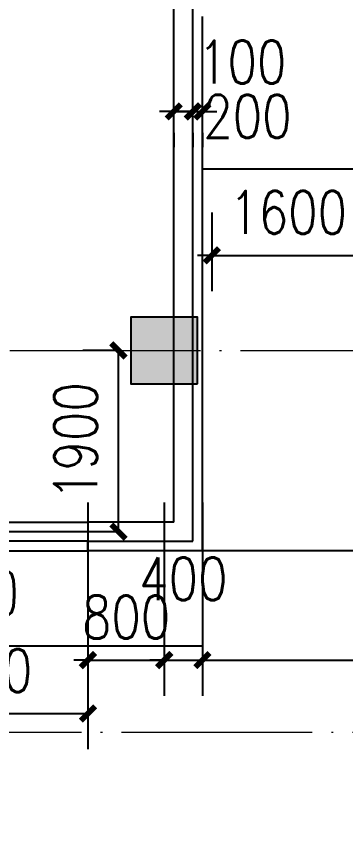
# Model space of a CAD drawing. Extents: x 1417642 to 3570900, y 124798 to 1191112.
# Drawn here: x 1547530 to 1550979, y 686345 to 695033 of the extents above; entities that cross this region are included whole.
import ezdxf

# ---------------------------------------------------------------- set-up
doc = ezdxf.new("R2010")
doc.units = 0
doc.header["$LTSCALE"] = 1000
doc.header["$MEASUREMENT"] = 0
doc.linetypes.add('DOTE', pattern=[2.4200000000000004, 2, -0.2, 0.02, -0.2])
doc.layers.get('0').update_dxf_attribs({"linetype": 'CONTINUOUS'})
doc.layers.get('Defpoints').update_dxf_attribs({"linetype": 'CONTINUOUS'})
for name, color, linetype in [('colu', 2, 'CONTINUOUS'), ('DIM_SYMB', 3, 'CONTINUOUS'), ('DOTE', 1, 'DOTE'), ('PUB_DIM', 3, 'CONTINUOUS'), ('STAIR', 2, 'CONTINUOUS'), ('SURFACE', 6, 'CONTINUOUS'), ('tiaozheng', 20, 'CONTINUOUS'), ('WALL', 4, 'CONTINUOUS'), ('WINDOW', 2, 'CONTINUOUS'), ('WINDOW_TEXT', 7, 'CONTINUOUS'), ('屋面轮廓', 101, 'CONTINUOUS'), ('柱填充', 8, 'CONTINUOUS')]:
    doc.layers.add(name, color=color, linetype=linetype)
doc.styles.add('_TCH_WINDOW', font='ROMANS.shx', dxfattribs={"width": 0.7, "height": 400, "bigfont": 'Z.shx'})
doc.styles.add('DIM_FONT', font='SIMPLEX.shx', dxfattribs={"width": 0.8})
doc.dimstyles.new('DIMN150', dxfattribs={"dimscale": 1.5, "dimtxt": 300, "dimasz": 100, "dimexe": 250, "dimexo": 300, "dimgap": 150, "dimtad": 1, "dimdec": 0, "dimzin": 0, "dimdsep": 46, "dimtxsty": 'DIM_FONT', "dimblk": 'ARCHTICK', "dimcen": 0.09, "dimdle": 1.5, "dimclrt": 7, "dimazin": 2, "dimtfac": 1, "dimtdec": 0, "dimtix": 1, "dimtmove": 2, "dimatfit": 3, "dimldrblk": 'ARCHTICK', "dimfxl": 1, "dimtolj": 1, "dimtzin": 0, "dimarcsym": 0})

# ---------------------------------------------------------------- blocks, each defined once
blk = doc.blocks.new('678')
at = {"layer": '柱填充'}
h = blk.add_hatch(color=256, dxfattribs=at)
h.paths.add_polyline_path([(1591630.323057902, 863580.1371532608), (1591630.323057902, 864280.1371532608), (1590930.323057902, 864280.1371532608), (1590930.323057902, 863580.1371532608)])
h.paths.add_polyline_path([(1591630.323057887, 871580.1371532602), (1591630.323057887, 872280.1371532602), (1590930.323057887, 872280.1371532602), (1590930.323057887, 871580.1371532602)])
h.paths.add_polyline_path([(1635280.323181623, 879530.1370295406), (1635280.323181623, 880230.1370295406), (1634580.323181623, 880230.1370295406), (1634580.323181623, 879530.1370295406)])
h.paths.add_polyline_path([(1658830.31707809, 893230.1370295406), (1658830.31707809, 893830.1370295406), (1658230.31707809, 893830.1370295406), (1658230.31707809, 893230.1370295406)])
h.paths.add_polyline_path([(1658880.31707809, 883230.1370295406), (1658880.31707809, 883930.1370295406), (1658180.31707809, 883930.1370295406), (1658180.31707809, 883230.1370295406)])
h.paths.add_polyline_path([(1658830.31707809, 879630.1370295406), (1658830.31707809, 880230.1370295406), (1658230.31707809, 880230.1370295406), (1658230.31707809, 879630.1370295406)])
h.paths.add_polyline_path([(1658880.31707809, 872230.1370295406), (1658180.31707809, 872230.1370295406), (1658180.31707809, 871630.1370295406), (1658880.31707809, 871630.1370295406)])
h.paths.add_polyline_path([(1658830.31707809, 863630.1370295406), (1658830.31707809, 864230.1370295406), (1658230.31707809, 864230.1370295406), (1658230.31707809, 863630.1370295406)])
h.paths.add_polyline_path([(1658830.31707809, 853630.130926025), (1658830.31707809, 854230.130926025), (1658230.31707809, 854230.130926025), (1658230.31707809, 853630.130926025)])
h.paths.add_polyline_path([(1658830.31707809, 845630.130926025), (1658830.31707809, 846230.130926025), (1658230.31707809, 846230.130926025), (1658230.31707809, 845630.130926025)])
h.paths.add_polyline_path([(1658830.31707809, 835630.130926025), (1658830.31707809, 836230.130926025), (1658230.31707809, 836230.130926025), (1658230.31707809, 835630.130926025)])
h.paths.add_polyline_path([(1648830.31707809, 893230.1370295406), (1648830.31707809, 893830.1370295406), (1648230.31707809, 893830.1370295406), (1648230.31707809, 893230.1370295406)])
h.paths.add_polyline_path([(1648830.31707809, 883230.1370295406), (1648830.31707809, 883830.1370295406), (1648230.31707809, 883830.1370295406), (1648230.31707809, 883230.1370295406)])
h.paths.add_polyline_path([(1648830.31707809, 879630.1370295406), (1648830.31707809, 880230.1370295406), (1648230.31707809, 880230.1370295406), (1648230.31707809, 879630.1370295406)])
h.paths.add_polyline_path([(1648830.31707809, 871630.1370295406), (1648830.31707809, 872230.1370295406), (1648230.31707809, 872230.1370295406), (1648230.31707809, 871630.1370295406)])
h.paths.add_polyline_path([(1648930.31707809, 863580.1370295406), (1648930.31707809, 864280.1370295406), (1648230.31707809, 864280.1370295406), (1648230.31707809, 863580.1370295406)])
h.paths.add_polyline_path([(1648930.31707809, 853580.130926025), (1648930.31707809, 854280.130926025), (1648230.31707809, 854280.130926025), (1648230.31707809, 853580.130926025)])
h.paths.add_polyline_path([(1648930.31707809, 845630.130926025), (1648930.31707809, 846330.130926025), (1648230.31707809, 846330.130926025), (1648230.31707809, 845630.130926025)])
h.paths.add_polyline_path([(1648930.31707809, 835630.130926025), (1648930.31707809, 836330.130926025), (1648230.31707809, 836330.130926025), (1648230.31707809, 835630.130926025)])
h.paths.add_polyline_path([(1645230.31707809, 891430.137029537), (1645230.31707809, 892030.137029537), (1644630.31707809, 892030.137029537), (1644630.31707809, 891430.137029537)])
h.paths.add_polyline_path([(1645280.31707809, 883230.1370295406), (1645280.31707809, 883930.1370295406), (1644580.31707809, 883930.1370295406), (1644580.31707809, 883230.1370295406)])
h.paths.add_polyline_path([(1645230.31707809, 879630.1370295406), (1645230.31707809, 880230.1370295406), (1644630.31707809, 880230.1370295406), (1644630.31707809, 879630.1370295406)])
h.paths.add_polyline_path([(1645230.31707809, 871630.1370295406), (1645230.31707809, 872230.1370295406), (1644630.31707809, 872230.1370295406), (1644630.31707809, 871630.1370295406)])
h.paths.add_polyline_path([(1645230.31707809, 863630.1370295406), (1645230.31707809, 864230.1370295406), (1644630.31707809, 864230.1370295406), (1644630.31707809, 863630.1370295406)])
h.paths.add_polyline_path([(1645230.31707809, 853630.130926025), (1645230.31707809, 854230.130926025), (1644630.31707809, 854230.130926025), (1644630.31707809, 853630.130926025)])
h.paths.add_polyline_path([(1645280.31707809, 845630.130926025), (1645280.31707809, 846330.130926025), (1644580.31707809, 846330.130926025), (1644580.31707809, 845630.130926025)])
h.paths.add_polyline_path([(1645230.31707809, 835630.130926025), (1645230.31707809, 836230.130926025), (1644630.31707809, 836230.130926025), (1644630.31707809, 835630.130926025)])
h.paths.add_polyline_path([(1635230.323181606, 893230.1370295406), (1635230.323181606, 893830.1370295406), (1634630.323181606, 893830.1370295406), (1634630.323181606, 893230.1370295406)])
h.paths.add_polyline_path([(1635230.323181606, 891430.137029537), (1635230.323181606, 892030.137029537), (1634630.323181606, 892030.137029537), (1634630.323181606, 891430.137029537)])
h.paths.add_polyline_path([(1635280.323181606, 883230.1370295406), (1635280.323181606, 883930.1370295406), (1634580.323181606, 883930.1370295406), (1634580.323181606, 883230.1370295406)])
h.paths.add_polyline_path([(1635230.323181605, 871630.1370295406), (1635230.323181605, 872430.1370295406), (1634630.323181605, 872430.1370295406), (1634630.323181605, 871630.1370295406)])
h.paths.add_polyline_path([(1635230.323181607, 853430.1309260249), (1635230.323181607, 854230.1309260249), (1634630.323181607, 854230.1309260249), (1634630.323181607, 853430.1309260249)])
h.paths.add_polyline_path([(1635330.323181606, 845630.130926025), (1635330.323181606, 846430.130926025), (1634530.323181606, 846430.130926025), (1634530.323181606, 845630.130926025)])
h.paths.add_polyline_path([(1635230.323181606, 835630.130926025), (1635230.323181606, 836230.130926025), (1634630.323181606, 836230.130926025), (1634630.323181606, 835630.130926025)])
h.paths.add_polyline_path([(1627230.323181606, 893230.1370295406), (1627230.323181606, 893830.1370295406), (1626630.323181606, 893830.1370295406), (1626630.323181606, 893230.1370295406)])
h.paths.add_polyline_path([(1627280.323181606, 883230.1370295406), (1627280.323181606, 883930.1370295406), (1626580.323181606, 883930.1370295406), (1626580.323181606, 883230.1370295406)])
h.paths.add_polyline_path([(1627230.323181606, 879630.1370295406), (1627230.323181606, 880230.1370295406), (1626630.323181606, 880230.1370295406), (1626630.323181606, 879630.1370295406)])
h.paths.add_polyline_path([(1627230.323181605, 871630.1370295406), (1627230.323181605, 872430.1370295406), (1626630.323181605, 872430.1370295406), (1626630.323181605, 871630.1370295406)])
h.paths.add_polyline_path([(1627230.323181607, 853430.1309260249), (1627230.323181607, 854230.1309260249), (1626630.323181607, 854230.1309260249), (1626630.323181607, 853430.1309260249)])
h.paths.add_polyline_path([(1627330.323181606, 845630.130926025), (1627330.323181606, 846430.130926025), (1626530.323181606, 846430.130926025), (1626530.323181606, 845630.130926025)])
h.paths.add_polyline_path([(1627230.323181606, 835630.130926025), (1627230.323181606, 836230.130926025), (1626630.323181606, 836230.130926025), (1626630.323181606, 835630.130926025)])
h.paths.add_polyline_path([(1619230.323181606, 893230.1370295406), (1619230.323181606, 893830.1370295406), (1618630.323181606, 893830.1370295406), (1618630.323181606, 893230.1370295406)])
h.paths.add_polyline_path([(1619280.323181606, 883230.1370295406), (1619280.323181606, 883930.1370295406), (1618580.323181606, 883930.1370295406), (1618580.323181606, 883230.1370295406)])
h.paths.add_polyline_path([(1619230.323181606, 879630.1370295406), (1619230.323181606, 880230.1370295406), (1618630.323181606, 880230.1370295406), (1618630.323181606, 879630.1370295406)])
h.paths.add_polyline_path([(1619230.323181605, 871630.1370295406), (1619230.323181605, 872430.1370295406), (1618630.323181605, 872430.1370295406), (1618630.323181605, 871630.1370295406)])
h.paths.add_polyline_path([(1619230.323181607, 853430.1309260249), (1619230.323181607, 854230.1309260249), (1618630.323181607, 854230.1309260249), (1618630.323181607, 853430.1309260249)])
h.paths.add_polyline_path([(1619330.323181606, 845630.130926025), (1619330.323181606, 846430.130926025), (1618530.323181606, 846430.130926025), (1618530.323181606, 845630.130926025)])
h.paths.add_polyline_path([(1619280.323181606, 835580.130926025), (1619280.323181606, 836280.130926025), (1618580.323181606, 836280.130926025), (1618580.323181606, 835580.130926025)])
h.paths.add_polyline_path([(1611230.323181606, 893230.1370295406), (1611230.323181606, 893830.1370295406), (1610630.323181606, 893830.1370295406), (1610630.323181606, 893230.1370295406)])
h.paths.add_polyline_path([(1611280.323181606, 883230.1370295406), (1611280.323181606, 883930.1370295406), (1610580.323181606, 883930.1370295406), (1610580.323181606, 883230.1370295406)])
h.paths.add_polyline_path([(1611230.323181606, 879630.1370295406), (1611230.323181606, 880230.1370295406), (1610630.323181606, 880230.1370295406), (1610630.323181606, 879630.1370295406)])
h.paths.add_polyline_path([(1611230.323181605, 871630.1370295406), (1611230.323181605, 872430.1370295406), (1610630.323181605, 872430.1370295406), (1610630.323181605, 871630.1370295406)])
h.paths.add_polyline_path([(1611230.323181607, 853430.1309260249), (1611230.323181607, 854230.1309260249), (1610630.323181607, 854230.1309260249), (1610630.323181607, 853430.1309260249)])
h.paths.add_polyline_path([(1611330.323181606, 845630.130926025), (1611330.323181606, 846430.130926025), (1610530.323181606, 846430.130926025), (1610530.323181606, 845630.130926025)])
h.paths.add_polyline_path([(1611280.323181606, 835580.130926025), (1611280.323181606, 836280.130926025), (1610580.323181606, 836280.130926025), (1610580.323181606, 835580.130926025)])
h.paths.add_polyline_path([(1603230.323181606, 893230.1370295406), (1603230.323181606, 893830.1370295406), (1602630.323181606, 893830.1370295406), (1602630.323181606, 893230.1370295406)])
h.paths.add_polyline_path([(1603280.323181606, 883230.1370295406), (1603280.323181606, 883930.1370295406), (1602580.323181606, 883930.1370295406), (1602580.323181606, 883230.1370295406)])
h.paths.add_polyline_path([(1603230.323181606, 879630.1370295406), (1603230.323181606, 880230.1370295406), (1602630.323181606, 880230.1370295406), (1602630.323181606, 879630.1370295406)])
h.paths.add_polyline_path([(1603230.323181605, 871630.1370295406), (1603230.323181605, 872430.1370295406), (1602630.323181605, 872430.1370295406), (1602630.323181605, 871630.1370295406)])
h.paths.add_polyline_path([(1603230.323181607, 853430.1309260249), (1603230.323181607, 854230.1309260249), (1602630.323181607, 854230.1309260249), (1602630.323181607, 853430.1309260249)])
h.paths.add_polyline_path([(1603330.323181606, 845630.130926025), (1603330.323181606, 846430.130926025), (1602530.323181606, 846430.130926025), (1602530.323181606, 845630.130926025)])
h.paths.add_polyline_path([(1603280.323181606, 835580.130926025), (1603280.323181606, 836280.130926025), (1602580.323181606, 836280.130926025), (1602580.323181606, 835580.130926025)])
h.paths.add_polyline_path([(1603230.323181606, 814930.130926025), (1603230.323181606, 815530.130926025), (1602630.323181606, 815530.130926025), (1602630.323181606, 814930.130926025)])
h.paths.add_polyline_path([(1595230.323181606, 893230.1370295406), (1595230.323181606, 893830.1370295406), (1594630.323181606, 893830.1370295406), (1594630.323181606, 893230.1370295406)])
h.paths.add_polyline_path([(1595230.323181606, 883230.1370295406), (1595230.323181606, 883830.1370295406), (1594630.323181606, 883830.1370295406), (1594630.323181606, 883230.1370295406)])
h.paths.add_polyline_path([(1595230.323181606, 879630.1370295406), (1595230.323181606, 880230.1370295406), (1594630.323181606, 880230.1370295406), (1594630.323181606, 879630.1370295406)])
h.paths.add_polyline_path([(1595230.323181606, 871630.1370295406), (1595230.323181606, 872230.1370295406), (1594630.323181606, 872230.1370295406), (1594630.323181606, 871630.1370295406)])
h.paths.add_polyline_path([(1595230.323181606, 863630.1370295406), (1595230.323181606, 864230.1370295406), (1594630.323181606, 864230.1370295406), (1594630.323181606, 863630.1370295406)])
h.paths.add_polyline_path([(1595230.323181606, 853630.130926025), (1595230.323181606, 854230.130926025), (1594630.323181606, 854230.130926025), (1594630.323181606, 853630.130926025)])
h.paths.add_polyline_path([(1595330.323181605, 845630.1309260251), (1595330.323181605, 846330.1309260251), (1594630.323181605, 846330.1309260251), (1594630.323181605, 845630.1309260251)])
h.paths.add_polyline_path([(1595330.323181606, 835580.130926025), (1595330.323181606, 836280.130926025), (1594630.323181606, 836280.130926025), (1594630.323181606, 835580.130926025)])
h.paths.add_polyline_path([(1591630.323181606, 893230.1370295406), (1591630.323181606, 893830.1370295406), (1591030.323181606, 893830.1370295406), (1591030.323181606, 893230.1370295406)])
h.paths.add_polyline_path([(1591680.323181606, 883230.1370295406), (1591680.323181606, 883930.1370295406), (1590980.323181606, 883930.1370295406), (1590980.323181606, 883230.1370295406)])
h.paths.add_polyline_path([(1591630.323181606, 879630.1370295406), (1591630.323181606, 880230.1370295406), (1591030.323181606, 880230.1370295406), (1591030.323181606, 879630.1370295406)])
h.paths.add_polyline_path([(1591630.323181606, 853580.1309260251), (1591630.323181606, 854280.1309260251), (1590930.323181606, 854280.1309260251), (1590930.323181606, 853580.1309260251)])
h.paths.add_polyline_path([(1591630.323181606, 845580.1309260251), (1591630.323181606, 846280.1309260251), (1590930.323181606, 846280.1309260251), (1590930.323181606, 845580.1309260251)])
h.paths.add_polyline_path([(1591630.323181606, 835630.130926025), (1591630.323181606, 836330.130926025), (1590930.323181606, 836330.130926025), (1590930.323181606, 835630.130926025)])
h.paths.add_polyline_path([(1591630.323181606, 814930.130926025), (1591630.323181606, 815530.130926025), (1591030.323181606, 815530.130926025), (1591030.323181606, 814930.130926025)])
h.paths.add_polyline_path([(1581630.323181606, 893230.1370295406), (1581630.323181606, 893830.1370295406), (1581030.323181606, 893830.1370295406), (1581030.323181606, 893230.1370295406)])
h.paths.add_polyline_path([(1581730.323181606, 883230.1370295406), (1581730.323181606, 883930.1370295406), (1581030.323181606, 883930.1370295406), (1581030.323181606, 883230.1370295406)])
h.paths.add_polyline_path([(1581630.323181606, 879630.1370295406), (1581630.323181606, 880230.1370295406), (1581030.323181606, 880230.1370295406), (1581030.323181606, 879630.1370295406)])
h.paths.add_polyline_path([(1581630.323181606, 871630.1370295406), (1581630.323181606, 872230.1370295406), (1581030.323181606, 872230.1370295406), (1581030.323181606, 871630.1370295406)])
h.paths.add_polyline_path([(1581630.323181606, 863630.1370295406), (1581630.323181606, 864230.1370295406), (1581030.323181606, 864230.1370295406), (1581030.323181606, 863630.1370295406)])
h.paths.add_polyline_path([(1581630.323181606, 853630.130926025), (1581630.323181606, 854230.130926025), (1581030.323181606, 854230.130926025), (1581030.323181606, 853630.130926025)])
h.paths.add_polyline_path([(1581630.323181606, 845630.130926025), (1581630.323181606, 846230.130926025), (1581030.323181606, 846230.130926025), (1581030.323181606, 845630.130926025)])
h.paths.add_polyline_path([(1581630.323181606, 835630.130926025), (1581630.323181606, 836230.130926025), (1581030.323181606, 836230.130926025), (1581030.323181606, 835630.130926025)])
h.paths.add_polyline_path([(1581630.323181606, 814930.130926025), (1581630.323181606, 815530.130926025), (1581030.323181606, 815530.130926025), (1581030.323181606, 814930.130926025)])
h.paths.add_polyline_path([(1603230.323181635, 830430.1370295403), (1603230.323181635, 831230.1370295401), (1602530.323181621, 831230.1370295403), (1602530.323181621, 830430.1370295403)])
h.paths.add_polyline_path([(1603230.323181621, 818530.1370295398), (1603230.323181621, 819330.13702954), (1602530.323181621, 819330.1370295398), (1602530.323181621, 818530.1370295398)])
h.paths.add_polyline_path([(1581030.32318162, 831230.1370295401), (1581030.323181621, 830430.1370295404), (1581730.323181607, 830430.1370295403), (1581730.323181607, 831230.1370295403)])
h.paths.add_polyline_path([(1581030.32318162, 819330.1370295398), (1581030.323181621, 818530.1370295398), (1581730.323181621, 818530.1370295398), (1581730.323181621, 819330.1370295398)])
h.paths.add_polyline_path([(1591630.323181622, 830430.1370295403), (1591630.323181622, 831230.1370295403), (1590930.323181621, 831230.1370295403), (1590930.323181621, 830430.1370295403)])
h.paths.add_polyline_path([(1591630.323181621, 818530.130926025), (1591630.323181622, 819330.130926025), (1590930.323181621, 819330.130926025), (1590930.323181621, 818530.130926025)])
at = {"layer": 'colu'}
blk.add_lwpolyline([(1619280.323181606, 835580.130926025), (1619280.323181606, 836280.130926025), (1618580.323181606, 836280.130926025), (1618580.323181606, 835580.130926025)], close=True, dxfattribs=at)
blk = doc.blocks.new('_ArchTick')
at = {"color": 0, "linetype": 'ByBlock', "const_width": 0.4}
blk.add_lwpolyline([(-0.5, -0.5), (0.5, 0.5)], dxfattribs=at)
blk = doc.blocks.new('*D3241')
at = {"layer": 'Defpoints', "color": 0}
for p in [(1549178.845907183, 694264.3971373341), (1549378.845907181, 694264.3971373341), (1549378.845907181, 694038.7005963642)]:
    blk.add_point(p, dxfattribs=at)
at = {"layer": 'PUB_DIM', "color": 0, "lineweight": -2}
for p, q in [((1549178.845907183, 694038.7005963642), (1549028.845907183, 694038.7005963642)), ((1549178.845907183, 694038.7005963642), (1549378.845907181, 694038.7005963642)), ((1549378.845907181, 694038.7005963642), (1549528.845907181, 694038.7005963642)), ((1549178.845907183, 693814.3971373341), (1549178.845907183, 693663.7005963642)), ((1549378.845907181, 693814.3971373341), (1549378.845907181, 693663.7005963642))]:
    blk.add_line(p, q, dxfattribs=at)
at = {"layer": 'PUB_DIM', "color": 0, "lineweight": -2, "xscale": 150, "yscale": 150, "zscale": 150}
blk.add_blockref('_ArchTick', (1549178.845907183, 694038.7005963642), dxfattribs=at)
at = {"layer": 'PUB_DIM', "color": 0, "lineweight": -2, "xscale": 150, "yscale": 150, "zscale": 150, "rotation": 180}
blk.add_blockref('_ArchTick', (1549378.845907181, 694038.7005963642), dxfattribs=at)
at = {"layer": 'PUB_DIM', "color": 7, "insert": (1549951.647152857, 693986.6189498608), "char_height": 450, "attachment_point": 5, "style": 'DIM_FONT'}
blk.add_mtext('\\A1;200', dxfattribs=at)
blk = doc.blocks.new('*D3242')
at = {"layer": 'Defpoints', "color": 0}
for p in [(1549378.845907181, 694264.3971373341), (1549478.845907181, 694264.3971373341), (1549478.845907181, 694038.7005963642)]:
    blk.add_point(p, dxfattribs=at)
at = {"layer": 'PUB_DIM', "color": 0, "lineweight": -2}
for p, q in [((1549378.845907181, 694038.7005963642), (1549228.845907181, 694038.7005963642)), ((1549378.845907181, 694038.7005963642), (1549478.845907181, 694038.7005963642)), ((1549478.845907181, 694038.7005963642), (1549628.845907181, 694038.7005963642)), ((1549378.845907181, 693814.3971373341), (1549378.845907181, 693663.7005963642)), ((1549478.845907181, 693814.3971373341), (1549478.845907181, 693663.7005963642))]:
    blk.add_line(p, q, dxfattribs=at)
at = {"layer": 'PUB_DIM', "color": 0, "lineweight": -2, "xscale": 150, "yscale": 150, "zscale": 150}
blk.add_blockref('_ArchTick', (1549378.845907181, 694038.7005963642), dxfattribs=at)
at = {"layer": 'PUB_DIM', "color": 0, "lineweight": -2, "xscale": 150, "yscale": 150, "zscale": 150, "rotation": 180}
blk.add_blockref('_ArchTick', (1549478.845907181, 694038.7005963642), dxfattribs=at)
at = {"layer": 'PUB_DIM', "color": 7, "insert": (1549896.595907181, 694556.2005963642), "char_height": 450, "attachment_point": 5, "style": 'DIM_FONT'}
blk.add_mtext('\\A1;100', dxfattribs=at)
blk = doc.blocks.new('*D3247')
at = {"layer": 'Defpoints', "color": 0}
for p in [(1549578.845907002, 693431.0329778891), (1551178.845907163, 693431.0329778893), (1551178.845907163, 692530.1374426883)]:
    blk.add_point(p, dxfattribs=at)
at = {"layer": 'PUB_DIM', "color": 0, "lineweight": -2}
for p, q in [((1549578.845907002, 692981.0329778891), (1549578.845907002, 692155.1374426883)), ((1551178.845907163, 692981.0329778893), (1551178.845907163, 692155.1374426883)), ((1549578.845907002, 692530.1374426883), (1549428.845907002, 692530.1374426883)), ((1549578.845907002, 692530.1374426883), (1551178.845907163, 692530.1374426883)), ((1551178.845907163, 692530.1374426883), (1551328.845907163, 692530.1374426883))]:
    blk.add_line(p, q, dxfattribs=at)
at = {"layer": 'PUB_DIM', "color": 0, "lineweight": -2, "xscale": 150, "yscale": 150, "zscale": 150}
blk.add_blockref('_ArchTick', (1549578.845907002, 692530.1374426883), dxfattribs=at)
at = {"layer": 'PUB_DIM', "color": 0, "lineweight": -2, "xscale": 150, "yscale": 150, "zscale": 150, "rotation": 180}
blk.add_blockref('_ArchTick', (1551178.845907163, 692530.1374426883), dxfattribs=at)
at = {"layer": 'PUB_DIM', "color": 7, "insert": (1550378.845907083, 692980.1374426883), "char_height": 450, "attachment_point": 5, "style": 'DIM_FONT'}
blk.add_mtext('\\A1;1600', dxfattribs=at)
blk = doc.blocks.new('*D3516')
at = {"layer": 'Defpoints', "color": 0}
for p in [(1548598.845902615, 691533.2209380704), (1549078.845907193, 691533.2209380704), (1549078.845907191, 689633.2209380707)]:
    blk.add_point(p, dxfattribs=at)
at = {"layer": 'PUB_DIM', "color": 0, "lineweight": -2}
for p, q in [((1548628.845907193, 691533.2209380704), (1548223.845902615, 691533.2209380704)), ((1548598.845902615, 689630.9709380707), (1548598.845902615, 691535.4709380704)), ((1548628.845907191, 689633.2209380707), (1548223.845902615, 689633.2209380707))]:
    blk.add_line(p, q, dxfattribs=at)
at = {"layer": 'PUB_DIM', "color": 0, "lineweight": -2, "xscale": 150, "yscale": 150, "zscale": 150}
for p, rotation in [((1548598.845902615, 691533.2209380704), 90), ((1548598.845902615, 689633.2209380707), 270)]:
    blk.add_blockref('_ArchTick', p, dxfattribs=dict(at, rotation=rotation))
at = {"layer": 'PUB_DIM', "color": 7, "insert": (1548148.845902615, 690583.2209380708), "char_height": 450, "attachment_point": 5, "rotation": 90, "style": 'DIM_FONT'}
blk.add_mtext('\\A1;1900', dxfattribs=at)
blk = doc.blocks.new('*D3935')
at = {"layer": 'Defpoints', "color": 0}
for p in [(1545878.845907192, 688987.9004198135), (1548278.845907192, 688987.9004198135), (1548278.845907192, 687727.8684502351)]:
    blk.add_point(p, dxfattribs=at)
at = {"layer": 'PUB_DIM', "color": 0, "lineweight": -2}
for p, q in [((1545878.845907192, 688537.9004198135), (1545878.845907192, 687352.8684502351)), ((1548278.845907192, 688537.9004198135), (1548278.845907192, 687352.8684502351)), ((1545876.595907192, 687727.8684502351), (1548281.095907192, 687727.8684502351))]:
    blk.add_line(p, q, dxfattribs=at)
at = {"layer": 'PUB_DIM', "color": 0, "lineweight": -2, "xscale": 150, "yscale": 150, "zscale": 150, "rotation": 180}
blk.add_blockref('_ArchTick', (1545878.845907192, 687727.8684502351), dxfattribs=at)
at = {"layer": 'PUB_DIM', "color": 0, "lineweight": -2, "xscale": 150, "yscale": 150, "zscale": 150}
blk.add_blockref('_ArchTick', (1548278.845907192, 687727.8684502351), dxfattribs=at)
at = {"layer": 'PUB_DIM', "color": 7, "insert": (1547078.845907192, 688177.8684502351), "char_height": 450, "attachment_point": 5, "style": 'DIM_FONT'}
blk.add_mtext('\\A1;2400', dxfattribs=at)
blk = doc.blocks.new('*D3936')
at = {"layer": 'Defpoints', "color": 0}
for p in [(1548278.845907192, 690387.9004198014), (1549078.845907193, 690387.9004198014), (1549078.845907193, 688287.8684502303)]:
    blk.add_point(p, dxfattribs=at)
at = {"layer": 'PUB_DIM', "color": 0, "lineweight": -2}
for p, q in [((1548278.845907192, 689937.9004198014), (1548278.845907192, 687912.8684502303)), ((1549078.845907193, 689937.9004198014), (1549078.845907193, 687912.8684502303)), ((1548278.845907192, 688287.8684502303), (1548128.845907192, 688287.8684502303)), ((1548278.845907192, 688287.8684502303), (1549078.845907193, 688287.8684502303)), ((1549078.845907193, 688287.8684502303), (1549228.845907193, 688287.8684502303))]:
    blk.add_line(p, q, dxfattribs=at)
at = {"layer": 'PUB_DIM', "color": 0, "lineweight": -2, "xscale": 150, "yscale": 150, "zscale": 150}
blk.add_blockref('_ArchTick', (1548278.845907192, 688287.8684502303), dxfattribs=at)
at = {"layer": 'PUB_DIM', "color": 0, "lineweight": -2, "xscale": 150, "yscale": 150, "zscale": 150, "rotation": 180}
blk.add_blockref('_ArchTick', (1549078.845907193, 688287.8684502303), dxfattribs=at)
at = {"layer": 'PUB_DIM', "color": 7, "insert": (1548678.845907193, 688737.8684502303), "char_height": 450, "attachment_point": 5, "style": 'DIM_FONT'}
blk.add_mtext('\\A1;800', dxfattribs=at)
blk = doc.blocks.new('*D3937')
at = {"layer": 'Defpoints', "color": 0}
for p in [(1549078.845907193, 690387.9004198014), (1549478.84590716, 690387.9004198014), (1549478.84590716, 688287.8684502303)]:
    blk.add_point(p, dxfattribs=at)
at = {"layer": 'PUB_DIM', "color": 0, "lineweight": -2}
for p, q in [((1549078.845907193, 689937.9004198014), (1549078.845907193, 687912.8684502303)), ((1549478.84590716, 689937.9004198014), (1549478.84590716, 687912.8684502303)), ((1549078.845907193, 688287.8684502303), (1548928.845907193, 688287.8684502303)), ((1549078.845907193, 688287.8684502303), (1549478.84590716, 688287.8684502303)), ((1549478.84590716, 688287.8684502303), (1549628.84590716, 688287.8684502303))]:
    blk.add_line(p, q, dxfattribs=at)
at = {"layer": 'PUB_DIM', "color": 0, "lineweight": -2, "xscale": 150, "yscale": 150, "zscale": 150}
blk.add_blockref('_ArchTick', (1549078.845907193, 688287.8684502303), dxfattribs=at)
at = {"layer": 'PUB_DIM', "color": 0, "lineweight": -2, "xscale": 150, "yscale": 150, "zscale": 150, "rotation": 180}
blk.add_blockref('_ArchTick', (1549478.84590716, 688287.8684502303), dxfattribs=at)
at = {"layer": 'PUB_DIM', "color": 7, "insert": (1549278.845907176, 689139.1184502303), "char_height": 450, "attachment_point": 5, "style": 'DIM_FONT'}
blk.add_mtext('\\A1;400', dxfattribs=at)
blk = doc.blocks.new('*D3938')
at = {"layer": 'Defpoints', "color": 0}
for p in [(1549478.84590716, 690387.9004198014), (1556778.845907181, 690387.9004198014), (1556778.845907181, 688287.8684502303)]:
    blk.add_point(p, dxfattribs=at)
at = {"layer": 'PUB_DIM', "color": 0, "lineweight": -2}
for p, q in [((1549478.84590716, 689937.9004198014), (1549478.84590716, 687912.8684502303)), ((1556778.845907181, 689937.9004198014), (1556778.845907181, 687912.8684502303)), ((1549476.59590716, 688287.8684502303), (1556781.095907181, 688287.8684502303))]:
    blk.add_line(p, q, dxfattribs=at)
at = {"layer": 'PUB_DIM', "color": 0, "lineweight": -2, "xscale": 150, "yscale": 150, "zscale": 150, "rotation": 180}
blk.add_blockref('_ArchTick', (1549478.84590716, 688287.8684502303), dxfattribs=at)
at = {"layer": 'PUB_DIM', "color": 0, "lineweight": -2, "xscale": 150, "yscale": 150, "zscale": 150}
blk.add_blockref('_ArchTick', (1556778.845907181, 688287.8684502303), dxfattribs=at)
at = {"layer": 'PUB_DIM', "color": 7, "insert": (1553128.84590717, 688737.8684502303), "char_height": 450, "attachment_point": 5, "style": 'DIM_FONT'}
blk.add_mtext('\\A1;7300', dxfattribs=at)
blk = doc.blocks.new('$TCHSYS$WIN2D')
for p, q in [((-0.5, 0.5), (0.5, 0.5)), ((-0.5, 0.5), (-0.4999999999999999, -0.5)), ((0.5, 0.5), (0.4999999999999998, -0.5)), ((0.5, 0.1666666666666666), (-0.5, 0.1666666666666666)), ((0.5, -0.1666666666666667), (-0.5, -0.1666666666666667)), ((-0.4999999999999999, -0.5), (0.5, -0.5))]:
    blk.add_line(p, q)

msp = doc.modelspace()

# ---------------------------------------------------------------- linework, layer by layer
at = {"layer": 'DIM_SYMB'}
msp.add_lwpolyline([(1555301.315119033, 694005.9058664016, 0, 0, 0), (1550328.84590715, 694005.9058663892, 0, 0, 0), (1550328.845907161, 689883.2209379994, 120, 0, 0), (1550328.845907162, 689433.2209379994, 0, 0, 0)], format="xyseb", dxfattribs=at)
at = {"layer": 'DOTE', "lineweight": 0}
msp.add_line((1463931.629095733, 687533.2209380707, -1.000000000000009e-08), (1590677.418676712, 687533.2209380707, -1.000000000000009e-08), dxfattribs=at)
at = {"layer": 'DOTE', "lineweight": 0, "elevation": -1.000000000000009e-08}
msp.add_lwpolyline([(1501478.845907193, 691533.2209380704), (1597499.185203214, 691533.2209380704)], dxfattribs=at)
at = {"layer": 'STAIR'}
for p, q in [((1556178.845907161, 693433.2209377127, -1.000000000000009e-08), (1549478.845907164, 693433.2209380426, -1.000000000000009e-08)), ((1551178.845907164, 689433.220937949, -1.000000000000009e-08), (1549478.84590716, 689433.22093805, -1.000000000000009e-08))]:
    msp.add_line(p, q, dxfattribs=at)
at = {"layer": 'SURFACE'}
for p, q in [((1549478.845907183, 691533.2209380704), (1549478.845907181, 695033.2209380686)), ((1549478.845907175, 689433.2209380722), (1549478.845907183, 691533.2209380704)), ((1548278.845907327, 689433.2209380734), (1548278.845907327, 689533.2209380683)), ((1549478.845907175, 689433.2209380722), (1548278.845907327, 689433.2209380734))]:
    msp.add_line(p, q, dxfattribs=at)
at = {"layer": 'WALL'}
for p, q in [((1549178.845907183, 691533.2209380704), (1549178.845907183, 695233.2209380704)), ((1549378.845907183, 691533.2209380704), (1549378.84590718, 695133.2209380685)), ((1549178.845907175, 689733.2209380725), (1549178.845907183, 691533.2209380704)), ((1549378.845907175, 689533.2209380672), (1549378.845907183, 691533.2209380704)), ((1549178.845907175, 689733.2209380725), (1548278.845907328, 689733.2209380748)), ((1548278.845907328, 689733.2209380748), (1548278.845907327, 689533.2209380681)), ((1548278.845907327, 689533.2209380681), (1549378.845907175, 689533.2209380672))]:
    msp.add_line(p, q, dxfattribs=at)
at = {"layer": '屋面轮廓'}
msp.add_line((1549478.84590716, 689433.22093805, -1.000000000000009e-08), (1549478.84590716, 688433.22093805, -1.000000000000009e-08), dxfattribs=at)
at = {"layer": '屋面轮廓', "elevation": -1.000000000000009e-08}
msp.add_lwpolyline([(1549478.84590716, 688433.22093805), (1525375.443940761, 688433.2209380498)], dxfattribs=at)

# ---------------------------------------------------------------- block references
at = {"layer": 'tiaozheng', "color": 2}
msp.add_blockref('678', (-69851.47727442789, -144396.9160914699, -1.000000000000009e-08), dxfattribs=at)
at = {"layer": 'WINDOW', "color": 2}
ref = msp.add_blockref('$TCHSYS$WIN2D', (1547078.845907192, 689583.2209380728), dxfattribs=dict(at, xscale=-2400, yscale=-300, zscale=-2400, rotation=179.9999999999408))
ref.add_attrib('A', 'C2420', (1546580.095907192, 688765.2469802268), dxfattribs={"layer": 'WINDOW_TEXT', "color": 2, "height": 446.25, "rotation": 359.9999999999407, "style": '_TCH_WINDOW', "width": 0.4941176470588236})

# ---------------------------------------------------------------- dimensions: what is measured, and where the dimension line sits
at = {"layer": 'PUB_DIM'}
for base, p1, p2, picture, middle in [((1549478.845907181, 694038.7005963642), (1549378.845907181, 694264.3971373341), (1549478.845907181, 694264.3971373341), '*D3242', (1549896.595907181, 694556.2005963642)), ((1549378.845907181, 694038.7005963642), (1549178.845907183, 694264.3971373341), (1549378.845907181, 694264.3971373341), '*D3241', (1549951.647152857, 693986.6189498608)), ((1549478.84590716, 688287.8684502303), (1549078.845907193, 690387.9004198014), (1549478.84590716, 690387.9004198014), '*D3937', (1549278.845907176, 689139.1184502303))]:
    dim = msp.add_linear_dim(base=base, p1=p1, p2=p2, angle=0, dimstyle='DIMN150', dxfattribs=at)
    dim.commit()
    dim.dimension.update_dxf_attribs({"geometry": picture, "text_midpoint": middle, "dimtype": 129})
for p1, p2, distance, picture, middle in [((1549578.845907002, 693431.0329778891), (1551178.845907163, 693431.0329778893), -900.8955352009507, '*D3247', (1550378.845907083, 692980.1374426883)), ((1549078.845907191, 689633.2209380707), (1549078.845907193, 691533.2209380704), 480.0000045779161, '*D3516', (1548148.845902615, 690583.2209380708)), ((1548278.845907192, 690387.9004198014), (1549078.845907193, 690387.9004198014), -2100.0319695710205, '*D3936', (1548678.845907193, 688737.8684502303)), ((1549478.84590716, 690387.9004198014), (1556778.845907181, 690387.9004198014), -2100.0319695710205, '*D3938', (1553128.84590717, 688737.8684502303)), ((1545878.845907192, 688987.9004198135), (1548278.845907192, 688987.9004198135), -1260.0319695783546, '*D3935', (1547078.845907192, 688177.8684502351))]:
    dim = msp.add_aligned_dim(p1=p1, p2=p2, distance=distance, dimstyle='DIMN150', dxfattribs=at)
    dim.commit()
    dim.dimension.update_dxf_attribs({"geometry": picture, "text_midpoint": middle})

doc.saveas('drawing.dxf')
